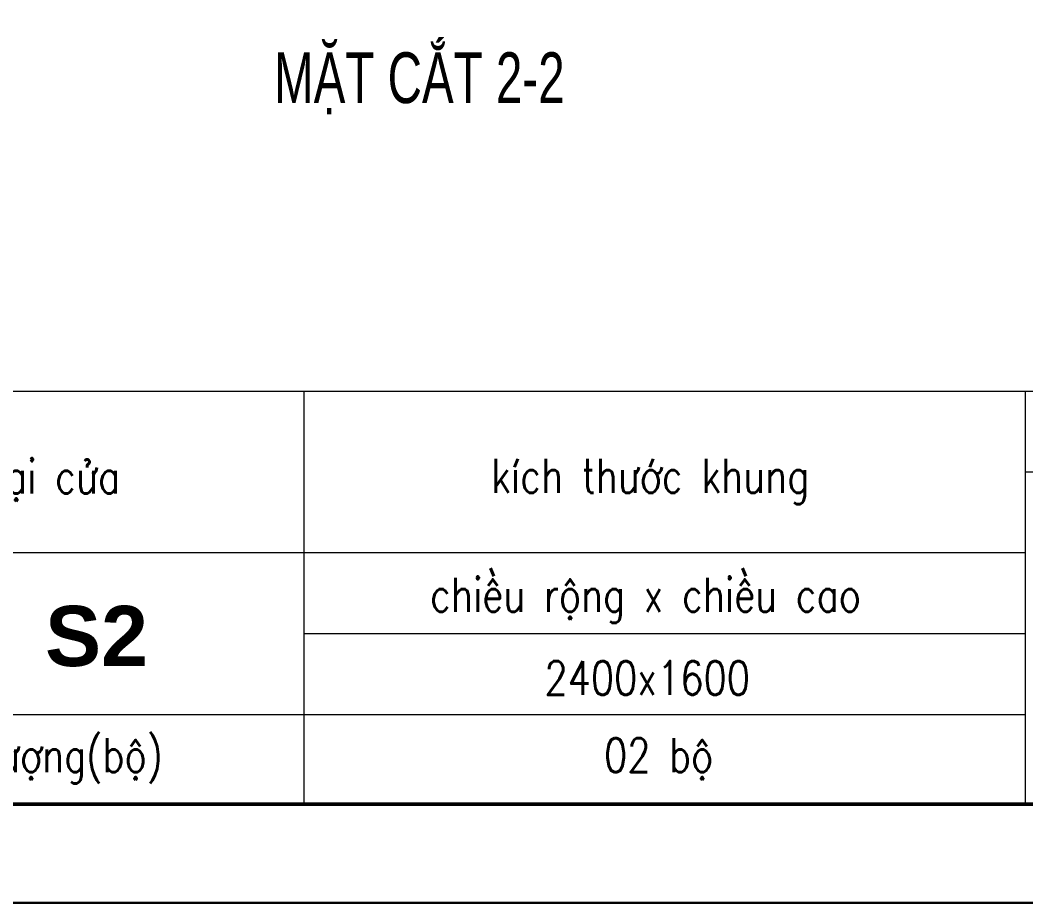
# Model space of a CAD drawing. Header units: millimetres. Extents: x 1336014 to 2939047, y -333549 to -60566.
# Drawn here: x 1457916 to 1459698, y -219540 to -217976 of the extents above; entities that cross this region are included whole.
import ezdxf
from ezdxf.enums import TextEntityAlignment as Align

# ---------------------------------------------------------------- set-up
doc = ezdxf.new("R2010")
doc.units = ezdxf.units.MM
doc.header["$MEASUREMENT"] = 0
for name, color, linetype, lineweight in [('05.Text', 253, 'Continuous', 18), ('10.Text', 254, 'Continuous', 18), ('11.Khung bo', 32, 'Continuous', 50), ('12.Khung', 36, 'Continuous', 25), ('Thay', 253, 'Continuous', 9)]:
    doc.layers.add(name, color=color, linetype=linetype, lineweight=lineweight)
doc.layers.add('KT', color=1, linetype='Continuous')
doc.layers.add('VNCC-Ar-Text', color=6, linetype='Continuous')
doc.layers.add('Tpl_Bound', color=1, linetype='Continuous', plot=False)
doc.styles.add('Noidung', font='', dxfattribs={"height": 500})
doc.styles.add('TT5_Ghi chu 1', font='', dxfattribs={"width": 0.7, "height": 240})
doc.styles.add('VNSIMLI', font='VNSIMLI.shx', dxfattribs={"width": 0.6})
doc.styles.get('Noidung').set_extended_font_data('.VnHelvetInsH', bold=True)
doc.styles.get('TT5_Ghi chu 1').set_extended_font_data('.VnBlackH')

# ---------------------------------------------------------------- blocks, each defined once
blk = doc.blocks.new('100')
at = {"layer": '11.Khung bo', "const_width": 26.7}
blk.add_lwpolyline([(1860913, -945239.8), (1860913, -916940.1), (1896062.6, -916940.1), (1896062.6, -945239.8)], close=True, dxfattribs=at)
blk.add_lwpolyline([(1860913, -945239.8), (1860913, -916940.1), (1896062.6, -916940.1), (1896062.6, -945239.8)], close=True, dxfattribs=at)
blk.add_lwpolyline([(1860913, -945239.8), (1860913, -916940.1), (1896062.6, -916940.1), (1896062.6, -945239.8)], close=True, dxfattribs=at)
at = {"layer": '12.Khung'}
blk.add_lwpolyline([(1901579.2, -945939.8), (1901579.2, -916240.1), (1859579.6, -916240.1), (1859579.6, -945939.8)], close=True, dxfattribs=at)
blk.add_lwpolyline([(1901579.2, -945939.8), (1901579.2, -916240.1), (1859579.6, -916240.1), (1859579.6, -945939.8)], close=True, dxfattribs=at)
blk.add_lwpolyline([(1901579.2, -945939.8), (1901579.2, -916240.1), (1859579.6, -916240.1), (1859579.6, -945939.8)], close=True, dxfattribs=at)

msp = doc.modelspace()

# ---------------------------------------------------------------- linework, layer by layer
at = {"layer": 'Thay'}
for p, q in [((1458418.3, -218633.8), (1458418.3, -219063.8)), ((1458418.3, -218633.8), (1458418.3, -219063.8)), ((1459696.3, -218633.8), (1459696.3, -219365.4)), ((1461179.9, -218777.1), (1459696.3, -218777.1)), ((1459696.3, -218920.4), (1457705.7, -218920.4)), ((1459696.3, -219063.8), (1458418.3, -219063.8)), ((1458418.3, -219063.8), (1458418.3, -219365.4)), ((1459696.3, -219207.1), (1457705.7, -219207.1))]:
    msp.add_line(p, q, dxfattribs=at)
msp.add_lwpolyline([(1457705.7, -218633.8), (1461179.9, -218633.8), (1461179.9, -219365.4), (1457705.7, -219365.4)], close=True, dxfattribs=at)
at = {"layer": 'Tpl_Bound', "color": 1}
msp.add_lwpolyline([(1456095.9, -219540.4), (1456095.9, -212115.5), (1466595.8, -212115.5), (1466595.8, -219540.4)], close=True, dxfattribs=at)

# ---------------------------------------------------------------- block references
at = {"layer": '05.Text', "xscale": 0.25, "yscale": 0.25, "zscale": 0.25}
msp.add_blockref('100', (991201, 16944.5), dxfattribs=at)

# ---------------------------------------------------------------- texts
at = {"layer": '10.Text', "style": 'TT5_Ghi chu 1', "width": 0.7}
msp.add_text('MÆT C¾T 2-2', height=90, dxfattribs=at).set_placement((1458365.5, -218123.5))
at = {"layer": 'KT', "color": 4, "style": 'Noidung'}
msp.add_text('s2', height=106.67, dxfattribs=at).set_placement((1457959.7, -219120.9))
at = {"layer": 'VNCC-Ar-Text', "style": 'VNSIMLI', "width": 0.8}
for s, p in [('lo¹i cöa', (1457833.5, -218815)), ('sè l\xadîng(bé)', (1457753, -219308.8))]:
    msp.add_text(s, height=60, dxfattribs=at).set_placement(p)
for s, p in [('kÝch th\xadíc khung', (1459032.1, -218814)), ('chiÒu réng x chiÒu cao', (1459023.6, -219024.5)), ('2400x1600', (1459026.7, -219172)), ('02 bé', (1459046.9, -219308.8))]:
    msp.add_text(s, height=60, dxfattribs=at).set_placement(p, align=Align.CENTER)

doc.saveas('drawing.dxf')
